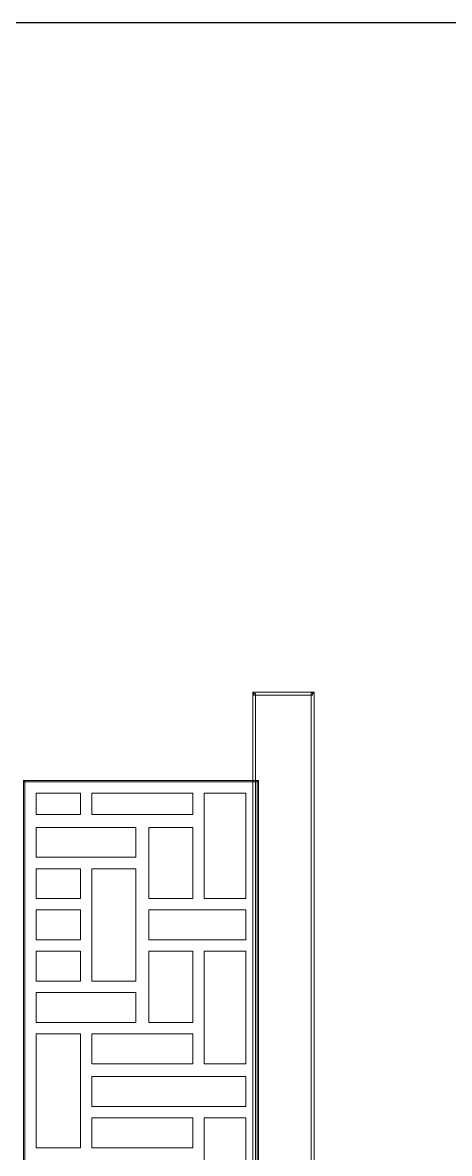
# Model space of a CAD drawing. Extents: x -66030 to 95157, y -13132 to 45879.
# Drawn here: x 81412 to 82582, y 42776 to 45879 of the extents above; entities that cross this region are included whole.
import ezdxf

# ---------------------------------------------------------------- set-up
doc = ezdxf.new("R2010")
doc.units = 0
doc.header["$LTSCALE"] = 100
doc.header["$MEASUREMENT"] = 0
doc.layers.get('0').update_dxf_attribs({"linetype": 'CONTINUOUS'})
doc.layers.add('3', color=11, linetype='CONTINUOUS')

msp = doc.modelspace()

# ---------------------------------------------------------------- linework, layer by layer
at = {"lineweight": 0}
for points in [[(82042.9, 44037.6), (82046.9, 44033.7), (82207, 44033.7), (82207, 44041.5), (82046.9, 44041.5), (82042.9, 44037.6), (82046.9, 44041.5), (82042.9, 44041.5), (82042.9, 44037.6)], [(82046.9, 39315.3), (82050.8, 39319.2), (82050.8, 44037.6), (82042.9, 44037.6), (82042.9, 39319.2), (82046.9, 39315.3), (82042.9, 39319.2), (82042.9, 39315.3), (82046.9, 39315.3)], [(82207, 44041.5), (82203.1, 44037.6), (82203.1, 39319.2), (82210.9, 39319.2), (82210.9, 44037.6), (82207, 44041.5), (82210.9, 44037.6), (82210.9, 44041.5), (82207, 44041.5)], [(81414.1, 43795.4), (81418, 43795.4), (82054.7, 43795.4), (82054.7, 43799.3), (81418, 43799.3), (81414.1, 43795.4), (81418, 43799.3), (81414.1, 43799.3), (81414.1, 43795.4)], [(81418, 39475.4), (81418, 39479.3), (81418, 43795.4), (81414.1, 43795.4), (81414.1, 39479.3), (81418, 39475.4), (81414.1, 39479.3), (81414.1, 39475.4), (81418, 39475.4)], [(82054.7, 43795.4), (81418, 43795.4), (81418, 39479.3), (82054.7, 39479.3), (82054.7, 43795.4)], [(82054.7, 43799.3), (82054.7, 43795.4), (82054.7, 39479.3), (82058.6, 39479.3), (82058.6, 43795.4), (82054.7, 43799.3), (82058.6, 43795.4), (82058.6, 43799.3), (82054.7, 43799.3)], [(81449.2, 43705.6), (81570.3, 43705.6), (81570.3, 43764.2), (81449.2, 43764.2), (81449.2, 43705.6)], [(81601.6, 43764.2), (81601.6, 43705.6), (81878.9, 43705.6), (81878.9, 43764.2), (81601.6, 43764.2)], [(81910.1, 43764.2), (81910.1, 43475.1), (82023.4, 43475.1), (82023.4, 43764.2), (81910.1, 43764.2)], [(81449.2, 43588.4), (81722.7, 43588.4), (81722.7, 43670.4), (81449.2, 43670.4), (81449.2, 43588.4)], [(81878.9, 43475.1), (81878.9, 43670.4), (81757.8, 43670.4), (81757.8, 43475.1), (81878.9, 43475.1)], [(81449.2, 43475.1), (81570.3, 43475.1), (81570.3, 43557.2), (81449.2, 43557.2), (81449.2, 43475.1)], [(81722.7, 43248.6), (81722.7, 43557.2), (81601.6, 43557.2), (81601.6, 43248.6), (81722.7, 43248.6)], [(81449.2, 43361.9), (81570.3, 43361.9), (81570.3, 43443.9), (81449.2, 43443.9), (81449.2, 43361.9)], [(82023.4, 43443.9), (81757.8, 43443.9), (81757.8, 43361.9), (82023.4, 43361.9), (82023.4, 43443.9)], [(81449.2, 43248.6), (81570.3, 43248.6), (81570.3, 43330.6), (81449.2, 43330.6), (81449.2, 43248.6)], [(81878.9, 43330.6), (81757.8, 43330.6), (81757.8, 43135.3), (81878.9, 43135.3), (81878.9, 43330.6)], [(82023.4, 43330.6), (81910.1, 43330.6), (81910.1, 43022), (82023.4, 43022), (82023.4, 43330.6)], [(81449.2, 43135.3), (81722.7, 43135.3), (81722.7, 43217.3), (81449.2, 43217.3), (81449.2, 43135.3)], [(81449.2, 42791.6), (81570.3, 42791.6), (81570.3, 43104.1), (81449.2, 43104.1), (81449.2, 42791.6)], [(81878.9, 43022), (81878.9, 43104.1), (81601.6, 43104.1), (81601.6, 43022), (81878.9, 43022)], [(82023.4, 42986.9), (81601.6, 42986.9), (81601.6, 42904.9), (82023.4, 42904.9), (82023.4, 42986.9)], [(81878.9, 42873.6), (81601.6, 42873.6), (81601.6, 42791.6), (81878.9, 42791.6), (81878.9, 42873.6)], [(82023.4, 42873.6), (81910.1, 42873.6), (81910.1, 42565.1), (82023.4, 42565.1), (82023.4, 42873.6)]]:
    msp.add_lwpolyline(points, close=True, dxfattribs=at)
at = {"layer": '3', "color": 2}
msp.add_lwpolyline([(95156.9, -13132.3), (-66009.4, -13132.3), (-66009.4, 45878.9), (95156.9, 45878.9)], close=True, dxfattribs=at)

doc.saveas('drawing.dxf')
